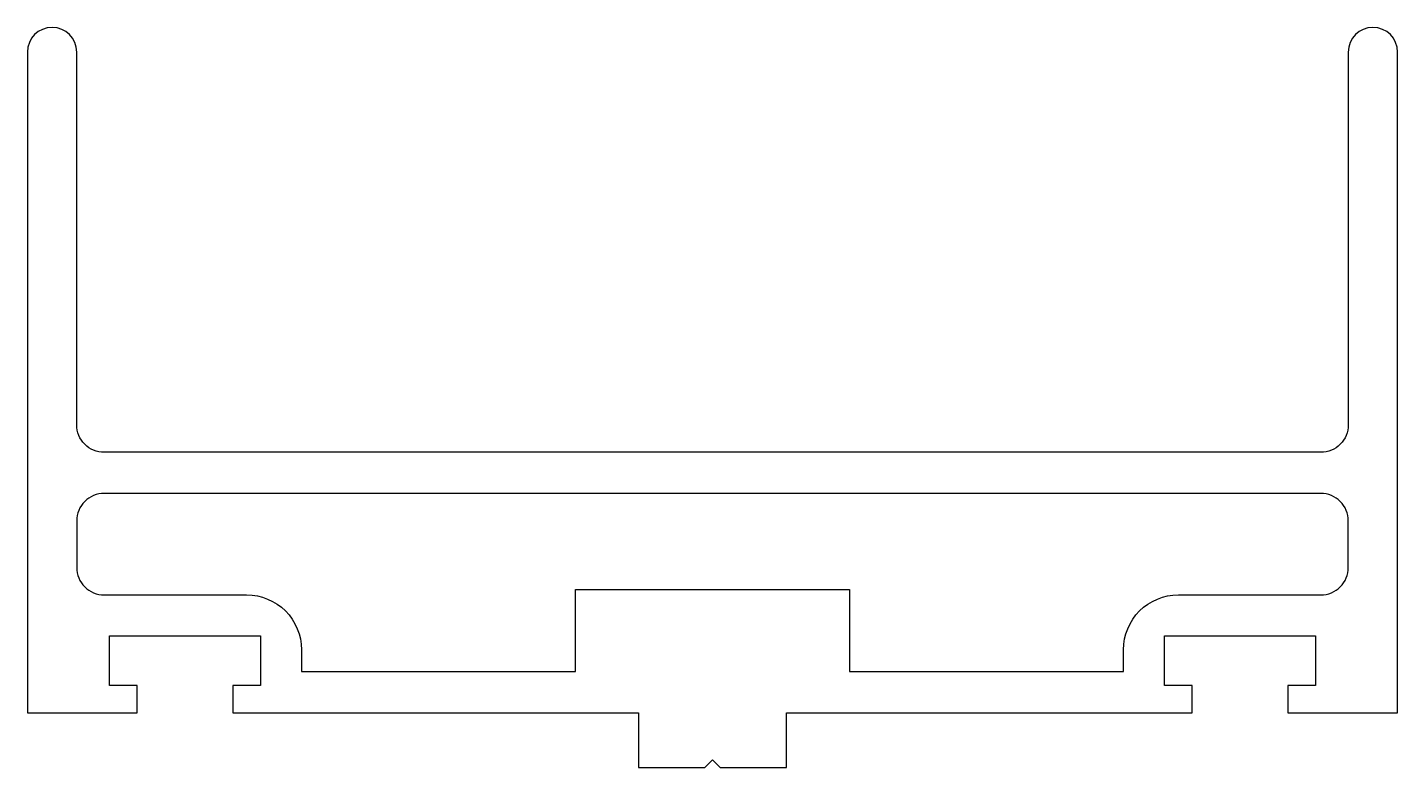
# Model space of a CAD drawing. Header units: millimetres. Extents: x -25 to 25, y -2 to 25.
import ezdxf

# ---------------------------------------------------------------- set-up
doc = ezdxf.new("R2010")
doc.units = ezdxf.units.MM

msp = doc.modelspace()

# ---------------------------------------------------------------- linework, layer by layer
for points in [[(22.2, 9.5), (-22.2, 9.5, -0.414214), (-23.2, 10.5), (-23.2, 24.1, 1), (-25, 24.1), (-25, 0), (-21, 0), (-21, 1), (-22, 1), (-22, 2.8), (-16.5, 2.8), (-16.5, 1), (-17.5, 1), (-17.5, 0), (-2.7, 0), (-2.7, -2), (-0.283, -2), (0, -1.717), (0.283, -2), (2.7, -2), (2.7, 0), (17.5, 0), (17.5, 1), (16.5, 1), (16.5, 2.8), (22, 2.8), (22, 1), (21, 1), (21, 0), (25, 0), (25, 24.1, 1), (23.2, 24.1), (23.2, 10.5, -0.414214), (22.2, 9.5)], [(-22.2, 8, 0.414214), (-23.2, 7), (-23.2, 5.3, 0.414214), (-22.2, 4.3), (-17, 4.3, -0.414214), (-15, 2.3), (-15, 1.5), (-5, 1.5), (-5, 4.5), (5, 4.5), (5, 1.5), (15, 1.5), (15, 2.3, -0.414214), (17, 4.3), (22.2, 4.3, 0.414214), (23.2, 5.3), (23.2, 7, 0.414214), (22.2, 8), (-22.2, 8)]]:
    msp.add_lwpolyline(points, format="xyb", close=True)

doc.saveas('drawing.dxf')
